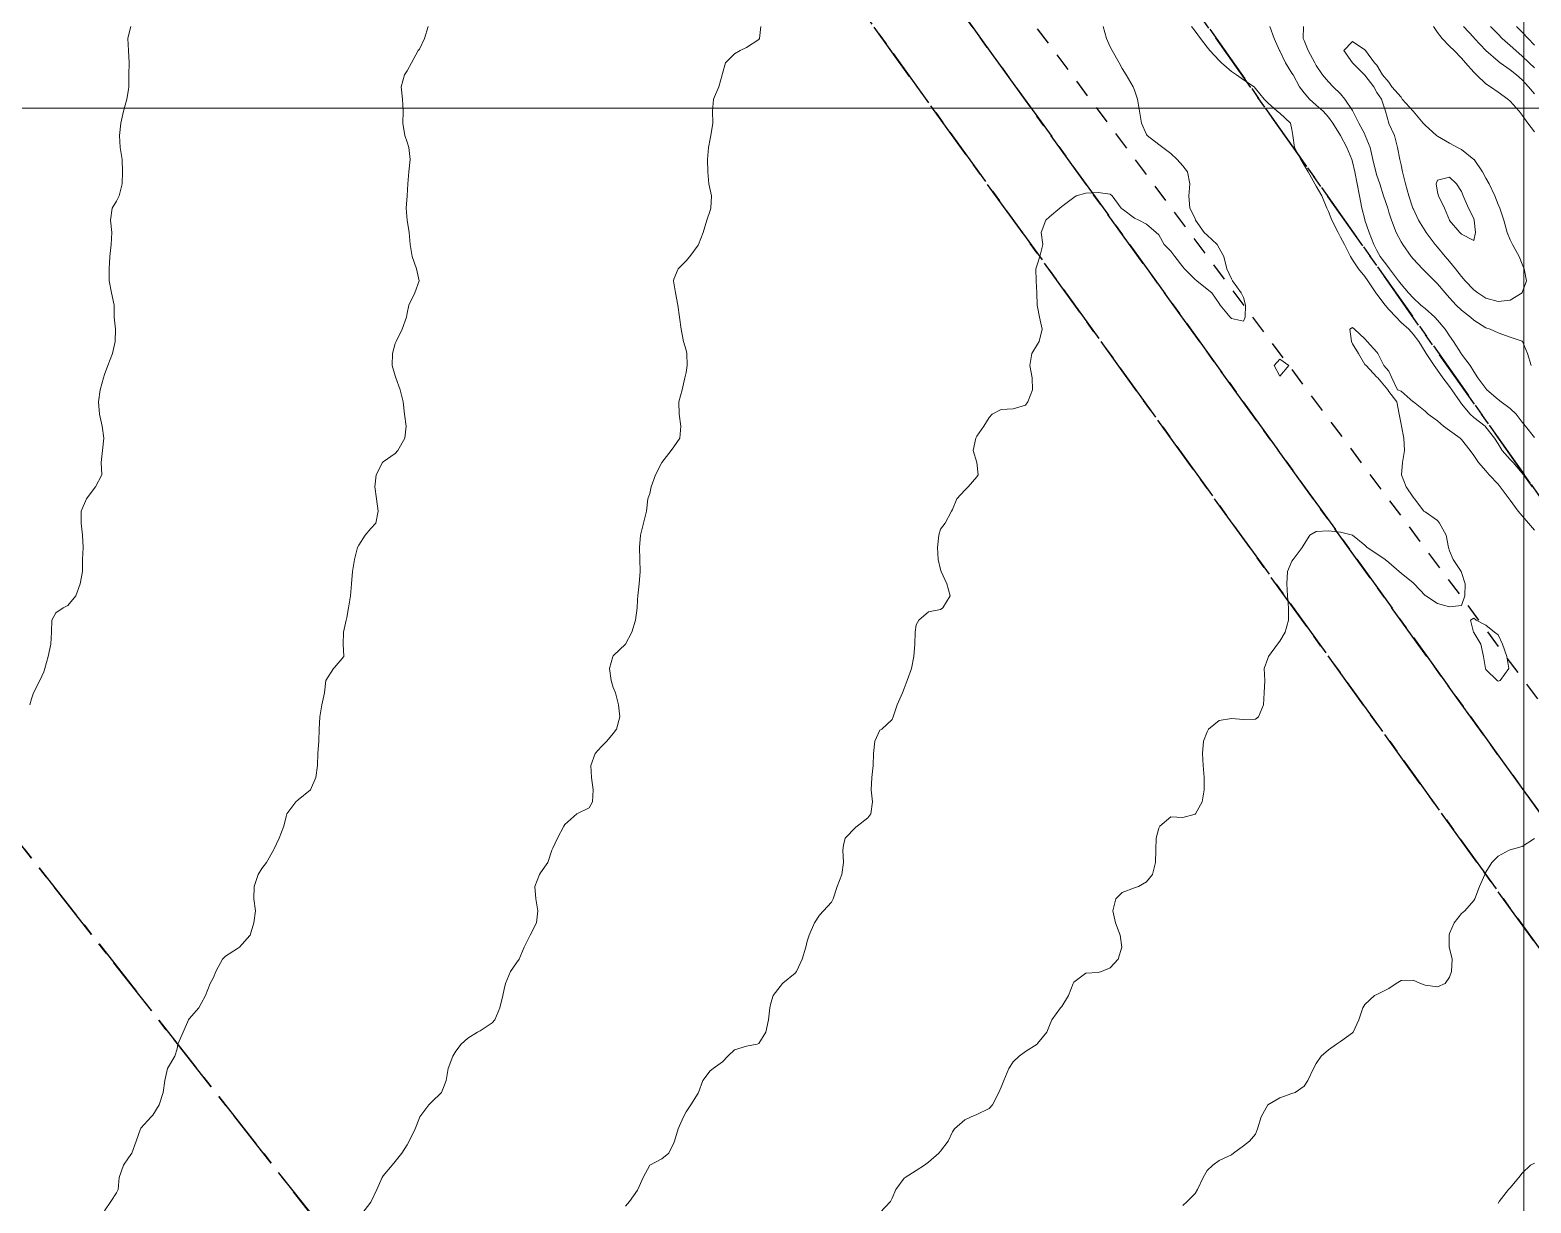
# Model space of a CAD drawing. Header units: centimetres. Extents: x 0 to 642158, y -847 to 649707.
# Drawn here: x 617005.2 to 617067.1, y 620542.2 to 620590.6 of the extents above; entities that cross this region are included whole.
import ezdxf

# ---------------------------------------------------------------- set-up
doc = ezdxf.new("R2010")
doc.units = ezdxf.units.CM
doc.header["$MEASUREMENT"] = 0
doc.linetypes.add('CENTERX2', pattern=[4, 2.5, -0.5, 0.5, -0.5])
doc.linetypes.add('JIS_02_0.7', pattern=[1.35, 0.75, -0.6])
for name, color, linetype, lineweight in [('MEV_grille', 254, 'Continuous', 9), ('WAL_parcellaire agricole', 7, 'JIS_02_0.7', 25), ('WAL_topographie 0.5', 253, 'Continuous', 20)]:
    doc.layers.add(name, color=color, linetype=linetype, lineweight=lineweight)
doc.layers.add('SPW_parcellaire cadastral', color=7, linetype='CENTERX2', lineweight=25, true_color=0xff0542)

# ---------------------------------------------------------------- blocks, each defined once
blk = doc.blocks.new('*U114')
at = {"layer": 'MEV_grille', "transparency": 33554687}
blk.add_lwpolyline([(-1338.461, 0), (1338.461, 0)], dxfattribs=at)
blk = doc.blocks.new('*U115')
at = {"layer": 'MEV_grille', "color": 0, "linetype": 'ByBlock', "lineweight": -2, "transparency": 16777216}
blk.add_blockref('*U114', (0, -1800), dxfattribs=at)
blk = doc.blocks.new('*U112')
at = {"layer": 'MEV_grille', "transparency": 33554687}
blk.add_lwpolyline([(0, 1825.476), (0, -1825.476)], dxfattribs=at)
blk = doc.blocks.new('*U113')
at = {"layer": 'MEV_grille', "color": 0, "linetype": 'ByBlock', "lineweight": -2, "transparency": 16777216}
blk.add_blockref('*U112', (1700, 0), dxfattribs=at)

msp = doc.modelspace()

# ---------------------------------------------------------------- linework, layer by layer
at = {"layer": 'SPW_parcellaire cadastral'}
for points in [[(617082.838, 620766.859), (617087.915, 620758.877), (617126.08, 620714.089), (617140.94, 620702.104), (617180.2, 620666.244), (617198.721, 620649.645), (617202.743, 620647.528), (617211.738, 620638.85), (617219.57, 620629.325), (617224.544, 620619.8), (617242.443, 620568.633), (617131.683, 620480.394), (616973.114, 620705.004), (617082.838, 620766.859)], [(616966.277, 620698.502), (616965.379, 620699.807), (616973.114, 620705.004), (617131.683, 620480.394), (617089.979, 620446.981), (617077.211, 620463.523), (617115.225, 620492.551), (617093.254, 620522.584), (616966.277, 620698.502)], [(616966.277, 620698.502), (617093.254, 620522.584), (617090.635, 620520.577), (616963.541, 620696.656), (616966.277, 620698.502)], [(617090.635, 620520.577), (617054.469, 620492.986), (617020.072, 620537.549), (616919.091, 620666.134), (616963.541, 620696.656), (617090.635, 620520.577)], [(616919.091, 620666.134), (617020.072, 620537.549), (616988.046, 620517.478), (616881.757, 620641.63), (616879.672, 620644.065), (616917.441, 620668.139), (616919.091, 620666.134)]]:
    msp.add_lwpolyline(points, dxfattribs=at)
at = {"layer": 'WAL_parcellaire agricole'}
msp.add_lwpolyline([(616855.57, 620632.211), (616900.857, 620658.35), (616927.824, 620675.943), (616965.394, 620702.289), (616990.231, 620666.393), (617069.247, 620560.49), (617092.413, 620526.906), (616974.82, 620476.693), (616970.72, 620479.292), (616961.919, 620491.891), (616960.585, 620495.057), (616927.58, 620537.22), (616855.57, 620632.211)], dxfattribs=at)
at = {"layer": 'WAL_topographie 0.5'}
for points in [[(617009.344, 620590.75), (617009.25, 620590.375), (617009.221, 620590.25), (617009.25, 620589.75), (617009.25, 620589.75), (617009.269, 620589.25), (617009.266, 620588.75), (617009.266, 620588.25), (617009.25, 620588.15), (617009.181, 620587.75), (617009.036, 620587.25), (617008.926, 620586.75), (617008.875, 620586.25), (617008.905, 620585.75), (617008.979, 620585.25), (617009, 620584.75), (617008.987, 620584.25), (617008.856, 620583.75), (617008.75, 620583.542), (617008.575, 620583.25), (617008.5, 620582.75), (617008.566, 620582.25), (617008.536, 620581.75), (617008.482, 620581.25), (617008.45, 620580.75), (617008.446, 620580.25), (617008.545, 620579.75), (617008.65, 620579.25), (617008.662, 620578.75), (617008.709, 620578.25), (617008.702, 620577.75), (617008.588, 620577.25), (617008.393, 620576.75), (617008.25, 620576.387), (617008.212, 620576.25), (617008.08, 620575.75), (617008.005, 620575.25), (617008.048, 620574.75), (617008.155, 620574.25), (617008.224, 620573.75), (617008.172, 620573.25), (617008.121, 620572.75), (617008.146, 620572.25), (617007.89, 620571.75), (617007.75, 620571.566), (617007.519, 620571.25), (617007.288, 620570.75), (617007.292, 620570.25), (617007.354, 620569.75), (617007.37, 620569.25), (617007.354, 620568.75), (617007.345, 620568.25), (617007.25, 620567.75), (617007.25, 620567.75), (617007.077, 620567.25), (617006.75, 620566.845), (617006.55, 620566.75), (617006.25, 620566.55), (617006.083, 620566.25), (617006.068, 620565.75), (617006.039, 620565.25), (617005.929, 620564.75), (617005.793, 620564.25), (617005.75, 620564.113), (617005.583, 620563.75), (617005.333, 620563.25), (617005.25, 620563), (617005.179, 620562.75)], [(617021.617, 620590.75), (617021.458, 620590.25), (617021.25, 620589.815), (617021.203, 620589.75), (617020.917, 620589.25), (617020.75, 620588.917), (617020.641, 620588.75), (617020.5, 620588.25), (617020.558, 620587.75), (617020.58, 620587.25), (617020.566, 620586.75), (617020.65, 620586.25), (617020.75, 620585.969), (617020.816, 620585.75), (617020.862, 620585.25), (617020.813, 620584.75), (617020.775, 620584.25), (617020.75, 620583.75), (617020.75, 620583.75), (617020.707, 620583.25), (617020.75, 620582.75), (617020.75, 620582.75), (617020.828, 620582.25), (617020.868, 620581.75), (617020.95, 620581.25), (617021.134, 620580.75), (617021.238, 620580.25), (617021.064, 620579.75), (617020.815, 620579.25), (617020.75, 620578.917), (617020.717, 620578.75), (617020.543, 620578.25), (617020.285, 620577.75), (617020.25, 620577.659), (617020.14, 620577.25), (617020.122, 620576.75), (617020.25, 620576.333), (617020.276, 620576.25), (617020.461, 620575.75), (617020.583, 620575.25), (617020.639, 620574.75), (617020.702, 620574.25), (617020.646, 620573.75), (617020.359, 620573.25), (617020.25, 620573.125), (617019.75, 620572.779), (617019.732, 620572.75), (617019.463, 620572.25), (617019.413, 620571.75), (617019.476, 620571.25), (617019.542, 620570.75), (617019.458, 620570.25), (617019.25, 620570.023), (617019.01, 620569.75), (617018.75, 620569.344), (617018.698, 620569.25), (617018.568, 620568.75), (617018.487, 620568.25), (617018.446, 620567.75), (617018.406, 620567.25), (617018.328, 620566.75), (617018.25, 620566.361), (617018.222, 620566.25), (617018.111, 620565.75), (617018.099, 620565.25), (617018.13, 620564.75), (617017.75, 620564.298), (617017.71, 620564.25), (617017.395, 620563.75), (617017.336, 620563.25), (617017.25, 620562.875), (617017.226, 620562.75), (617017.135, 620562.25), (617017.118, 620561.75), (617017.103, 620561.25), (617017.061, 620560.75), (617017.038, 620560.25), (617016.979, 620559.75), (617016.75, 620559.25), (617016.75, 620559.25), (617016.25, 620558.827), (617016.155, 620558.75), (617015.786, 620558.25), (617015.75, 620558.15), (617015.661, 620557.75), (617015.461, 620557.25), (617015.25, 620556.775), (617015.233, 620556.75), (617014.944, 620556.25), (617014.75, 620556), (617014.6, 620555.75), (617014.431, 620555.25), (617014.424, 620554.75), (617014.483, 620554.25), (617014.423, 620553.75), (617014.26, 620553.25), (617014.25, 620553.23), (617013.821, 620552.75), (617013.75, 620552.699), (617013.25, 620552.375), (617013.132, 620552.25), (617012.85, 620551.75), (617012.75, 620551.5), (617012.621, 620551.25), (617012.43, 620550.75), (617012.25, 620550.429), (617012.146, 620550.25), (617011.75, 620549.798), (617011.727, 620549.75), (617011.5, 620549.25), (617011.28, 620548.75), (617011.25, 620548.55), (617011.162, 620548.25), (617010.85, 620547.75), (617010.75, 620547.25), (617010.75, 620547.25), (617010.676, 620546.75), (617010.507, 620546.25), (617010.25, 620545.822), (617010.182, 620545.75), (617009.75, 620545.275), (617009.738, 620545.25), (617009.569, 620544.75), (617009.39, 620544.25), (617009.25, 620544.055), (617009.046, 620543.75), (617008.868, 620543.25), (617008.818, 620542.75), (617008.75, 620542.611), (617008.518, 620542.25), (617008.25, 620541.875)], [(617035.338, 620590.75), (617035.278, 620590.25), (617035.25, 620590.202), (617034.75, 620589.872), (617034.485, 620589.75), (617034.25, 620589.617), (617033.883, 620589.25), (617033.75, 620588.806), (617033.736, 620588.75), (617033.607, 620588.25), (617033.38, 620587.75), (617033.343, 620587.25), (617033.361, 620586.75), (617033.279, 620586.25), (617033.25, 620586.107), (617033.178, 620585.75), (617033.141, 620585.25), (617033.147, 620584.75), (617033.193, 620584.25), (617033.25, 620584), (617033.301, 620583.75), (617033.275, 620583.25), (617033.25, 620583.15), (617033.107, 620582.75), (617032.95, 620582.25), (617032.768, 620581.75), (617032.75, 620581.717), (617032.4, 620581.25), (617032.25, 620581.073), (617031.927, 620580.75), (617031.75, 620580.321), (617031.732, 620580.25), (617031.75, 620580.166), (617031.821, 620579.75), (617031.907, 620579.25), (617031.987, 620578.75), (617032.052, 620578.25), (617032.144, 620577.75), (617032.25, 620577.393), (617032.288, 620577.25), (617032.297, 620576.75), (617032.25, 620576.464), (617032.2, 620576.25), (617032.096, 620575.75), (617031.95, 620575.25), (617031.969, 620574.75), (617032.032, 620574.25), (617032, 620573.75), (617031.75, 620573.396), (617031.641, 620573.25), (617031.25, 620572.75), (617031.25, 620572.75), (617030.994, 620572.25), (617030.814, 620571.75), (617030.75, 620571.472), (617030.679, 620571.25), (617030.614, 620570.75), (617030.494, 620570.25), (617030.375, 620569.75), (617030.325, 620569.25), (617030.339, 620568.75), (617030.361, 620568.25), (617030.317, 620567.75), (617030.261, 620567.25), (617030.25, 620567.083), (617030.228, 620566.75), (617030.162, 620566.25), (617030.014, 620565.75), (617029.75, 620565.25), (617029.75, 620565.25), (617029.25, 620564.773), (617029.234, 620564.75), (617029.088, 620564.25), (617029.16, 620563.75), (617029.25, 620563.469), (617029.333, 620563.25), (617029.468, 620562.75), (617029.513, 620562.25), (617029.377, 620561.75), (617029.25, 620561.564), (617028.982, 620561.25), (617028.75, 620561.013), (617028.506, 620560.75), (617028.317, 620560.25), (617028.348, 620559.75), (617028.423, 620559.25), (617028.394, 620558.75), (617028.25, 620558.5), (617027.75, 620558.25), (617027.75, 620558.25), (617027.25, 620557.818), (617027.212, 620557.75), (617026.942, 620557.25), (617026.75, 620556.833), (617026.714, 620556.75), (617026.55, 620556.25), (617026.25, 620555.813), (617026.2, 620555.75), (617026.007, 620555.25), (617026.047, 620554.75), (617026.132, 620554.25), (617026.079, 620553.75), (617025.821, 620553.25), (617025.75, 620553.111), (617025.574, 620552.75), (617025.364, 620552.25), (617025.25, 620552.107), (617025.012, 620551.75), (617024.808, 620551.25), (617024.75, 620551.019), (617024.689, 620550.75), (617024.566, 620550.25), (617024.358, 620549.75), (617024.25, 620549.625), (617023.75, 620549.303), (617023.65, 620549.25), (617023.25, 620548.994), (617022.979, 620548.75), (617022.75, 620548.454), (617022.63, 620548.25), (617022.435, 620547.75), (617022.348, 620547.25), (617022.25, 620546.956), (617022.158, 620546.75), (617021.75, 620546.353), (617021.639, 620546.25), (617021.272, 620545.75), (617021.25, 620545.704), (617021.068, 620545.25), (617020.828, 620544.75), (617020.75, 620544.596), (617020.525, 620544.25), (617020.25, 620543.906), (617020.122, 620543.75), (617019.75, 620543.311), (617019.707, 620543.25), (617019.49, 620542.75), (617019.263, 620542.25), (617019.25, 620542.233), (617018.878, 620541.75)], [(617049.46, 620590.75), (617049.596, 620590.25), (617049.75, 620589.906), (617049.833, 620589.75), (617050.114, 620589.25), (617050.25, 620589.013), (617050.409, 620588.75), (617050.701, 620588.25), (617050.75, 620588.113), (617050.88, 620587.75), (617050.956, 620587.25), (617051.043, 620586.75), (617051.25, 620586.287), (617051.279, 620586.25), (617051.75, 620585.882), (617051.925, 620585.75), (617052.25, 620585.498), (617052.519, 620585.25), (617052.75, 620584.998), (617052.941, 620584.75), (617053.034, 620584.25), (617052.998, 620583.75), (617053.039, 620583.25), (617053.25, 620582.825), (617053.276, 620582.75), (617053.625, 620582.25), (617053.75, 620582.127), (617054.161, 620581.75), (617054.25, 620581.599), (617054.434, 620581.25), (617054.568, 620580.75), (617054.75, 620580.331), (617054.794, 620580.25), (617055.155, 620579.75), (617055.25, 620579.56), (617055.336, 620579.25), (617055.32, 620578.75), (617055.25, 620578.589), (617054.75, 620578.691), (617054.693, 620578.75), (617054.288, 620579.25), (617054.25, 620579.31), (617053.949, 620579.75), (617053.75, 620579.902), (617053.326, 620580.25), (617053.25, 620580.298), (617052.809, 620580.75), (617052.75, 620580.829), (617052.414, 620581.25), (617052.25, 620581.47), (617051.977, 620581.75), (617051.75, 620582.154), (617051.648, 620582.25), (617051.25, 620582.586), (617050.929, 620582.75), (617050.75, 620582.83), (617050.25, 620583.219), (617050.208, 620583.25), (617049.83, 620583.75), (617049.75, 620583.824), (617049.25, 620583.893), (617048.75, 620583.871), (617048.35, 620583.75), (617048.25, 620583.694), (617047.75, 620583.315), (617047.667, 620583.25), (617047.25, 620582.893), (617047.092, 620582.75), (617046.898, 620582.25), (617046.969, 620581.75), (617046.85, 620581.25), (617046.75, 620580.95), (617046.679, 620580.75), (617046.698, 620580.25), (617046.72, 620579.75), (617046.736, 620579.25), (617046.75, 620579.179), (617046.829, 620578.75), (617046.944, 620578.25), (617046.821, 620577.75), (617046.75, 620577.631), (617046.521, 620577.25), (617046.44, 620576.75), (617046.527, 620576.25), (617046.541, 620575.75), (617046.357, 620575.25), (617046.25, 620575.114), (617045.75, 620574.969), (617045.25, 620574.946), (617044.883, 620574.75), (617044.75, 620574.607), (617044.542, 620574.25), (617044.25, 620573.838), (617044.206, 620573.75), (617044.096, 620573.25), (617044.25, 620572.75), (617044.25, 620572.75), (617044.306, 620572.25), (617044.25, 620572.167), (617043.893, 620571.75), (617043.75, 620571.613), (617043.417, 620571.25), (617043.25, 620570.806), (617043.205, 620570.75), (617042.938, 620570.25), (617042.75, 620570), (617042.686, 620569.75), (617042.629, 620569.25), (617042.652, 620568.75), (617042.75, 620568.333), (617042.779, 620568.25), (617043.01, 620567.75), (617043.15, 620567.25), (617042.841, 620566.75), (617042.75, 620566.687), (617042.25, 620566.583), (617041.85, 620566.25), (617041.75, 620566.05), (617041.709, 620565.75), (617041.683, 620565.25), (617041.648, 620564.75), (617041.55, 620564.25), (617041.375, 620563.75), (617041.25, 620563.429), (617041.184, 620563.25), (617040.962, 620562.75), (617040.8, 620562.25), (617040.75, 620562.143), (617040.327, 620561.75), (617040.25, 620561.7), (617040.036, 620561.25), (617039.979, 620560.75), (617039.974, 620560.25), (617039.91, 620559.75), (617039.882, 620559.25), (617039.944, 620558.75), (617039.875, 620558.25), (617039.75, 620558.083), (617039.31, 620557.75), (617039.25, 620557.703), (617038.811, 620557.25), (617038.75, 620556.964), (617038.723, 620556.75), (617038.75, 620556.25), (617038.75, 620556.25), (617038.75, 620556.25), (617038.671, 620555.75), (617038.479, 620555.25), (617038.321, 620554.75), (617038.25, 620554.603), (617037.917, 620554.25), (617037.75, 620554.073), (617037.546, 620553.75), (617037.333, 620553.25), (617037.25, 620553), (617037.187, 620552.75), (617037.046, 620552.25), (617036.809, 620551.75), (617036.75, 620551.685), (617036.25, 620551.265), (617036.235, 620551.25), (617035.85, 620550.75), (617035.75, 620550.442), (617035.702, 620550.25), (617035.65, 620549.75), (617035.541, 620549.25), (617035.25, 620548.769), (617035.188, 620548.75), (617034.75, 620548.669), (617034.25, 620548.514), (617033.979, 620548.25), (617033.75, 620548.015), (617033.375, 620547.75), (617033.25, 620547.646), (617032.939, 620547.25), (617032.765, 620546.75), (617032.75, 620546.728), (617032.453, 620546.25), (617032.25, 620545.95), (617032.152, 620545.75), (617031.932, 620545.25), (617031.773, 620544.75), (617031.75, 620544.673), (617031.538, 620544.25), (617031.25, 620544.023), (617030.75, 620543.75), (617030.75, 620543.75), (617030.483, 620543.25), (617030.267, 620542.75), (617030.25, 620542.722), (617029.917, 620542.25), (617029.75, 620542.065)], [(617067.156, 620571.75), (617066.806, 620572.25), (617066.75, 620572.318), (617066.377, 620572.75), (617066.25, 620572.882), (617065.926, 620573.25), (617065.75, 620573.517), (617065.607, 620573.75), (617065.25, 620574.213), (617065.215, 620574.25), (617064.75, 620574.604), (617064.599, 620574.75), (617064.25, 620575.172), (617064.187, 620575.25), (617063.844, 620575.75), (617063.75, 620575.89), (617063.474, 620576.25), (617063.25, 620576.563), (617063.119, 620576.75), (617062.792, 620577.25), (617062.75, 620577.318), (617062.48, 620577.75), (617062.25, 620578.052), (617062.076, 620578.25), (617061.75, 620578.535), (617061.546, 620578.75), (617061.25, 620579.064), (617061.088, 620579.25), (617060.75, 620579.702), (617060.715, 620579.75), (617060.381, 620580.25), (617060.25, 620580.424), (617059.988, 620580.75), (617059.75, 620581.117), (617059.665, 620581.25), (617059.413, 620581.75), (617059.25, 620582.054), (617059.15, 620582.25), (617058.899, 620582.75), (617058.75, 620583.108), (617058.687, 620583.25), (617058.48, 620583.75), (617058.25, 620584.15), (617058.192, 620584.25), (617057.919, 620584.75), (617057.75, 620585.027), (617057.613, 620585.25), (617057.359, 620585.75), (617057.29, 620586.25), (617057.25, 620586.5), (617057.194, 620586.75), (617056.75, 620587.17), (617056.644, 620587.25), (617056.25, 620587.592), (617056.108, 620587.75), (617055.75, 620588.183), (617055.69, 620588.25), (617055.25, 620588.541), (617054.967, 620588.75), (617054.75, 620588.884), (617054.341, 620589.25), (617054.25, 620589.335), (617053.863, 620589.75), (617053.75, 620589.89), (617053.477, 620590.25), (617053.25, 620590.555), (617053.099, 620590.75)], [(617067.25, 620573.786), (617066.882, 620574.25), (617066.75, 620574.42), (617066.505, 620574.75), (617066.25, 620574.984), (617065.887, 620575.25), (617065.75, 620575.355), (617065.294, 620575.75), (617065.25, 620575.804), (617064.919, 620576.25), (617064.75, 620576.51), (617064.601, 620576.75), (617064.25, 620577.226), (617064.234, 620577.25), (617063.914, 620577.75), (617063.75, 620577.982), (617063.574, 620578.25), (617063.25, 620578.632), (617063.138, 620578.75), (617062.75, 620579.103), (617062.566, 620579.25), (617062.25, 620579.549), (617062.059, 620579.75), (617061.75, 620580.113), (617061.649, 620580.25), (617061.273, 620580.75), (617061.25, 620580.78), (617060.885, 620581.25), (617060.75, 620581.495), (617060.63, 620581.75), (617060.439, 620582.25), (617060.256, 620582.75), (617060.25, 620582.776), (617060.131, 620583.25), (617060.033, 620583.75), (617059.938, 620584.25), (617059.844, 620584.75), (617059.75, 620585.16), (617059.723, 620585.25), (617059.509, 620585.75), (617059.25, 620586.242), (617059.245, 620586.25), (617058.935, 620586.75), (617058.75, 620587.008), (617058.542, 620587.25), (617058.25, 620587.496), (617057.971, 620587.75), (617057.75, 620588.002), (617057.567, 620588.25), (617057.292, 620588.75), (617057.25, 620588.825), (617056.989, 620589.25), (617056.75, 620589.734), (617056.74, 620589.75), (617056.511, 620590.25), (617056.337, 620590.75)], [(617067.124, 620576.75), (617066.971, 620577.25), (617066.765, 620577.75), (617066.75, 620577.762), (617066.25, 620577.93), (617065.75, 620578.097), (617065.433, 620578.25), (617065.25, 620578.314), (617064.75, 620578.622), (617064.61, 620578.75), (617064.25, 620579.033), (617064.03, 620579.25), (617063.75, 620579.548), (617063.564, 620579.75), (617063.25, 620580.125), (617063.128, 620580.25), (617062.75, 620580.64), (617062.639, 620580.75), (617062.25, 620581.152), (617062.17, 620581.25), (617061.819, 620581.75), (617061.75, 620581.863), (617061.548, 620582.25), (617061.355, 620582.75), (617061.25, 620583.081), (617061.198, 620583.25), (617061.031, 620583.75), (617060.868, 620584.25), (617060.75, 620584.6), (617060.707, 620584.75), (617060.579, 620585.25), (617060.47, 620585.75), (617060.274, 620586.25), (617060.25, 620586.295), (617060.014, 620586.75), (617059.764, 620587.25), (617059.75, 620587.273), (617059.435, 620587.75), (617059.25, 620587.968), (617058.947, 620588.25), (617058.75, 620588.456), (617058.503, 620588.75), (617058.25, 620589.139), (617058.188, 620589.25), (617057.917, 620589.75), (617057.75, 620590.171), (617057.718, 620590.25), (617057.728, 620590.75)], [(617067.25, 620586.391), (617066.975, 620586.75), (617066.75, 620587.08), (617066.625, 620587.25), (617066.25, 620587.667), (617066.158, 620587.75), (617065.75, 620588.04), (617065.442, 620588.25), (617065.25, 620588.382), (617064.856, 620588.75), (617064.75, 620588.855), (617064.407, 620589.25), (617064.25, 620589.44), (617063.942, 620589.75), (617063.75, 620589.936), (617063.444, 620590.25), (617063.25, 620590.502), (617063.089, 620590.75)], [(617067.25, 620587.964), (617067.008, 620588.25), (617066.75, 620588.539), (617066.508, 620588.75), (617066.25, 620588.956), (617065.834, 620589.25), (617065.75, 620589.312), (617065.25, 620589.75), (617065.25, 620589.75), (617064.785, 620590.25), (617064.75, 620590.287), (617064.325, 620590.75)], [(617067.25, 620589.043), (617067.041, 620589.25), (617066.75, 620589.525), (617066.481, 620589.75), (617066.25, 620589.967), (617065.923, 620590.25), (617065.75, 620590.422), (617065.447, 620590.75)], [(617067.25, 620589.968), (617066.991, 620590.25), (617066.75, 620590.512), (617066.511, 620590.75)], [(617066.744, 620579.75), (617066.25, 620579.446), (617065.75, 620579.39), (617065.25, 620579.538), (617064.912, 620579.75), (617064.75, 620579.876), (617064.399, 620580.25), (617064.25, 620580.423), (617063.999, 620580.75), (617063.75, 620581.042), (617063.573, 620581.25), (617063.25, 620581.632), (617063.151, 620581.75), (617062.784, 620582.25), (617062.75, 620582.307), (617062.476, 620582.75), (617062.25, 620583.231), (617062.242, 620583.25), (617062.074, 620583.75), (617061.938, 620584.25), (617061.816, 620584.75), (617061.75, 620585.04), (617061.698, 620585.25), (617061.607, 620585.75), (617061.478, 620586.25), (617061.25, 620586.741), (617061.247, 620586.75), (617061.103, 620587.25), (617060.943, 620587.75), (617060.75, 620588.026), (617060.633, 620588.25), (617060.25, 620588.733), (617060.237, 620588.75), (617059.75, 620589.25), (617059.75, 620589.25), (617059.392, 620589.75), (617059.75, 620590.122), (617060.25, 620589.786), (617060.287, 620589.75), (617060.658, 620589.25), (617060.75, 620589.143), (617060.984, 620588.75), (617061.25, 620588.452), (617061.364, 620588.25), (617061.75, 620587.824), (617061.801, 620587.75), (617062.25, 620587.25), (617062.25, 620587.25), (617062.667, 620586.75), (617062.75, 620586.677), (617063.21, 620586.25), (617063.25, 620586.223), (617063.75, 620585.928), (617064.076, 620585.75), (617064.25, 620585.669), (617064.75, 620585.262), (617064.761, 620585.25), (617065.115, 620584.75), (617065.25, 620584.482), (617065.388, 620584.25), (617065.616, 620583.75), (617065.75, 620583.397), (617065.82, 620583.25), (617065.989, 620582.75), (617066.127, 620582.25), (617066.25, 620581.945), (617066.346, 620581.75), (617066.619, 620581.25), (617066.75, 620580.94), (617066.832, 620580.75), (617066.919, 620580.25), (617066.75, 620579.763), (617066.744, 620579.75)], [(617064.815, 620582.25), (617064.75, 620581.917), (617064.25, 620582.171), (617064.175, 620582.25), (617063.75, 620582.738), (617063.742, 620582.75), (617063.548, 620583.25), (617063.297, 620583.75), (617063.25, 620583.907), (617063.199, 620584.25), (617063.25, 620584.4), (617063.75, 620584.525), (617064.039, 620584.25), (617064.25, 620583.932), (617064.314, 620583.75), (617064.527, 620583.25), (617064.75, 620582.82), (617064.771, 620582.75), (617064.815, 620582.25)], [(617067.25, 620569.96), (617067.013, 620570.25), (617066.75, 620570.551), (617066.579, 620570.75), (617066.25, 620571.199), (617066.213, 620571.25), (617065.836, 620571.75), (617065.75, 620571.858), (617065.391, 620572.25), (617065.25, 620572.414), (617064.952, 620572.75), (617064.75, 620573.046), (617064.602, 620573.25), (617064.25, 620573.702), (617064.192, 620573.75), (617063.75, 620574.077), (617063.496, 620574.25), (617063.25, 620574.466), (617062.867, 620574.75), (617062.75, 620574.867), (617062.261, 620575.25), (617062.25, 620575.261), (617061.75, 620575.694), (617061.607, 620575.75), (617061.364, 620576.25), (617061.25, 620576.521), (617061.046, 620576.75), (617060.788, 620577.25), (617060.75, 620577.306), (617060.346, 620577.75), (617060.25, 620577.86), (617059.832, 620578.25), (617059.75, 620578.329), (617059.637, 620578.25), (617059.71, 620577.75), (617059.75, 620577.654), (617059.989, 620577.25), (617060.25, 620576.79), (617060.306, 620576.75), (617060.75, 620576.279), (617060.786, 620576.25), (617061.202, 620575.75), (617061.25, 620575.679), (617061.576, 620575.25), (617061.668, 620574.75), (617061.75, 620574.338), (617061.766, 620574.25), (617061.863, 620573.75), (617061.887, 620573.25), (617061.814, 620572.75), (617061.766, 620572.25), (617061.961, 620571.75), (617062.25, 620571.326), (617062.305, 620571.25), (617062.696, 620570.75), (617062.75, 620570.718), (617063.25, 620570.359), (617063.341, 620570.25), (617063.606, 620569.75), (617063.707, 620569.25), (617063.75, 620569.105), (617063.901, 620568.75), (617064.233, 620568.25), (617064.25, 620568.206), (617064.396, 620567.75), (617064.379, 620567.25), (617064.25, 620566.857), (617063.75, 620566.799), (617063.25, 620566.929), (617062.766, 620567.25), (617062.75, 620567.263), (617062.292, 620567.75), (617062.25, 620567.782), (617061.75, 620568.188), (617061.673, 620568.25), (617061.25, 620568.627), (617061.092, 620568.75), (617060.75, 620568.977), (617060.358, 620569.25), (617060.25, 620569.343), (617059.75, 620569.75), (617059.75, 620569.75), (617059.25, 620569.875), (617058.75, 620569.934), (617058.25, 620569.911), (617057.985, 620569.75), (617057.75, 620569.387), (617057.675, 620569.25), (617057.303, 620568.75), (617057.25, 620568.679), (617057.062, 620568.25), (617057.041, 620567.75), (617057.071, 620567.25), (617057.109, 620566.75), (617057.109, 620566.25), (617056.971, 620565.75), (617056.75, 620565.375), (617056.65, 620565.25), (617056.288, 620564.75), (617056.25, 620564.659), (617056.109, 620564.25), (617056.125, 620563.75), (617056.109, 620563.25), (617056.074, 620562.75), (617055.875, 620562.25), (617055.75, 620562.158), (617055.25, 620562.152), (617054.75, 620562.189), (617054.25, 620562.107), (617053.804, 620561.75), (617053.75, 620561.643), (617053.597, 620561.25), (617053.556, 620560.75), (617053.591, 620560.25), (617053.628, 620559.75), (617053.632, 620559.25), (617053.54, 620558.75), (617053.265, 620558.25), (617053.25, 620558.237), (617052.75, 620558.101), (617052.25, 620558.125), (617051.792, 620557.75), (617051.75, 620557.667), (617051.65, 620557.25), (617051.627, 620556.75), (617051.618, 620556.25), (617051.5, 620555.75), (617051.25, 620555.45), (617050.917, 620555.25), (617050.75, 620555.196), (617050.25, 620555.011), (617049.989, 620554.75), (617049.862, 620554.25), (617049.975, 620553.75), (617050.157, 620553.25), (617050.229, 620552.75), (617050.074, 620552.25), (617049.75, 620551.897), (617049.393, 620551.75), (617049.25, 620551.7), (617048.75, 620551.676), (617048.25, 620551.303), (617048.219, 620551.25), (617048.023, 620550.75), (617047.75, 620550.3), (617047.706, 620550.25), (617047.347, 620549.75), (617047.25, 620549.519), (617047.141, 620549.25), (617046.75, 620548.769), (617046.73, 620548.75), (617046.25, 620548.45), (617045.992, 620548.25), (617045.75, 620548.023), (617045.573, 620547.75), (617045.356, 620547.25), (617045.25, 620546.97), (617045.161, 620546.75), (617044.888, 620546.25), (617044.75, 620546.095), (617044.25, 620545.843), (617044.015, 620545.75), (617043.75, 620545.632), (617043.324, 620545.25), (617043.25, 620545.125), (617043.062, 620544.75), (617042.75, 620544.333), (617042.68, 620544.25), (617042.25, 620543.872), (617042.083, 620543.75), (617041.75, 620543.537), (617041.285, 620543.25), (617041.25, 620543.222), (617040.903, 620542.75), (617040.75, 620542.393), (617040.685, 620542.25), (617040.25, 620541.785)], [(617057.115, 620576.75), (617056.75, 620576.308), (617056.513, 620576.75), (617056.75, 620577.014), (617057.115, 620576.75)], [(617065.846, 620563.75), (617065.75, 620563.723), (617065.71, 620563.75), (617065.25, 620564.215), (617065.228, 620564.25), (617065.145, 620564.75), (617065.044, 620565.25), (617064.75, 620565.741), (617064.738, 620565.75), (617064.618, 620566.25), (617064.75, 620566.333), (617064.843, 620566.25), (617065.25, 620566.038), (617065.599, 620565.75), (617065.75, 620565.647), (617065.937, 620565.25), (617066.11, 620564.75), (617066.2, 620564.25), (617065.846, 620563.75)], [(617067.25, 620557.234), (617066.75, 620556.911), (617066.25, 620556.768), (617066.212, 620556.75), (617065.75, 620556.51), (617065.5, 620556.25), (617065.25, 620555.844), (617065.205, 620555.75), (617064.984, 620555.25), (617064.795, 620554.75), (617064.75, 620554.675), (617064.381, 620554.25), (617064.25, 620554.135), (617063.938, 620553.75), (617063.75, 620553.321), (617063.729, 620553.25), (617063.739, 620552.75), (617063.75, 620552.705), (617063.861, 620552.25), (617063.838, 620551.75), (617063.75, 620551.513), (617063.565, 620551.25), (617063.25, 620551.115), (617062.75, 620551.183), (617062.554, 620551.25), (617062.25, 620551.39), (617061.75, 620551.37), (617061.546, 620551.25), (617061.25, 620551.05), (617060.75, 620550.799), (617060.659, 620550.75), (617060.25, 620550.39), (617060.175, 620550.25), (617060.01, 620549.75), (617059.772, 620549.25), (617059.75, 620549.222), (617059.25, 620548.865), (617059.083, 620548.75), (617058.75, 620548.519), (617058.45, 620548.25), (617058.25, 620547.946), (617058.135, 620547.75), (617057.906, 620547.25), (617057.75, 620547.012), (617057.383, 620546.75), (617057.25, 620546.706), (617056.75, 620546.533), (617056.25, 620546.25), (617056.25, 620546.25), (617055.974, 620545.75), (617055.823, 620545.25), (617055.75, 620545.036), (617055.5, 620544.75), (617055.25, 620544.55), (617054.841, 620544.25), (617054.75, 620544.187), (617054.25, 620543.942), (617053.982, 620543.75), (617053.75, 620543.533), (617053.587, 620543.25), (617053.348, 620542.75), (617053.25, 620542.589), (617052.922, 620542.25), (617052.75, 620542.093)], [(617067.25, 620543.838), (617067.089, 620543.75), (617066.75, 620543.422), (617066.605, 620543.25), (617066.25, 620542.815), (617066.189, 620542.75), (617065.799, 620542.25), (617065.75, 620542.167)]]:
    msp.add_lwpolyline(points, dxfattribs=at)

# ---------------------------------------------------------------- block references
at = {"layer": 'MEV_grille', "transparency": 33554687}
for name, p in [('*U113', (615366.814, 620593.644)), ('*U115', (616669.481, 622387.381))]:
    msp.add_blockref(name, p, dxfattribs=at)

doc.saveas('drawing.dxf')
